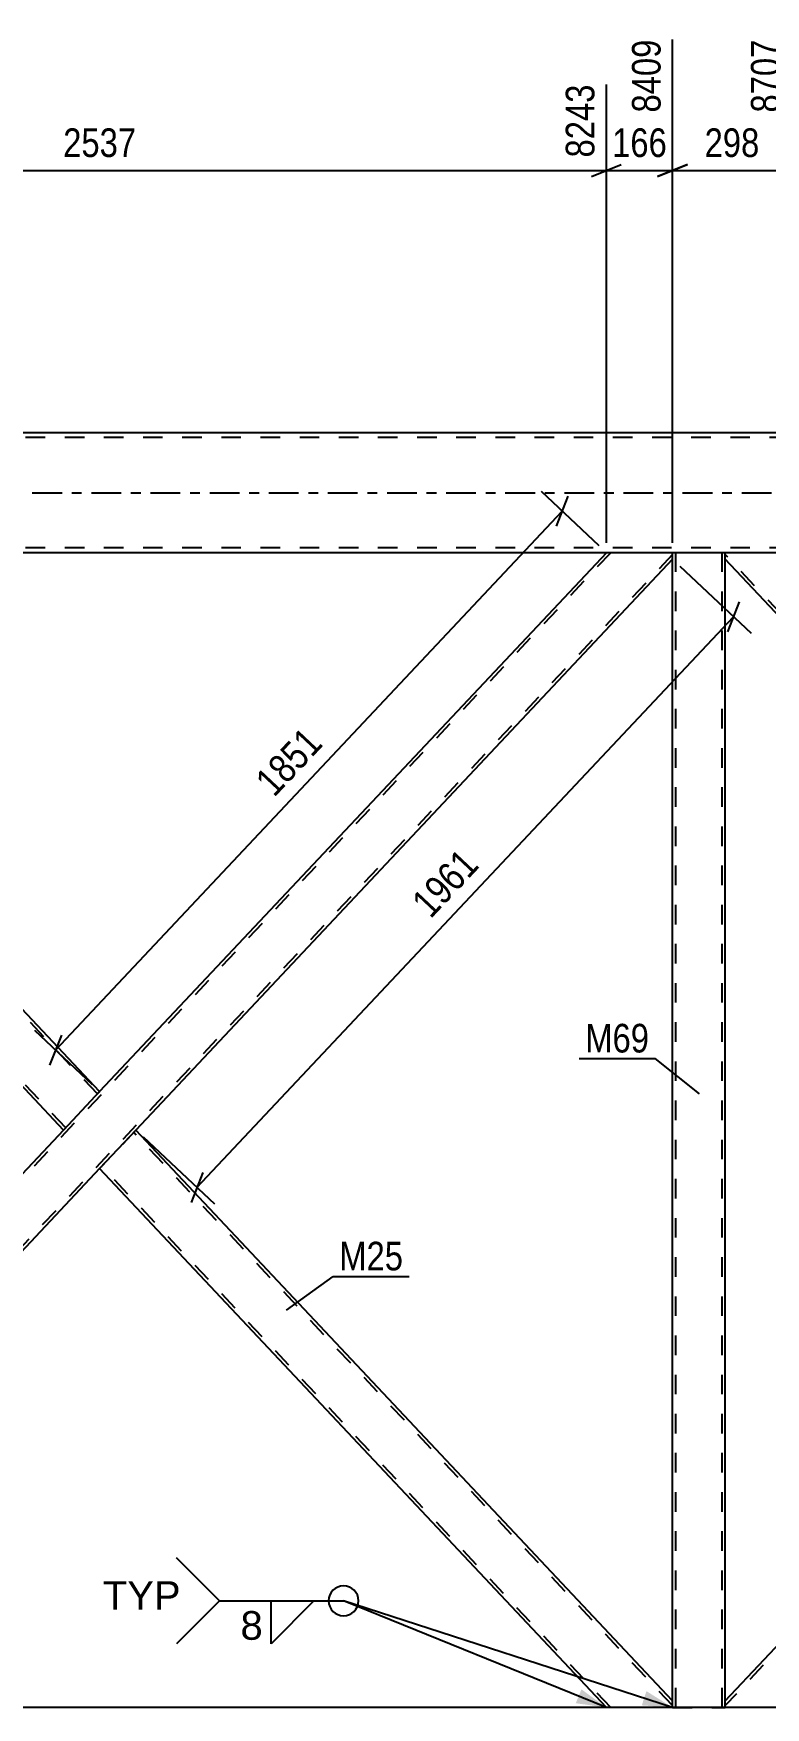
# Model space of a CAD drawing. Header units: millimetres. Extents: x -178 to 1011, y -683 to 158.
# Drawn here: x 272.4 to 345.7, y -121.6 to 46 of the extents above; entities that cross this region are included whole.
import ezdxf

# ---------------------------------------------------------------- set-up
doc = ezdxf.new("R2010")
doc.units = ezdxf.units.MM
doc.linetypes.add('DXK_LINE_DOT2', pattern=[3.9198, 1.9599, -1.9599])
doc.linetypes.add('DXK_LINE_DOT3', pattern=[5.9187, 2.979, -0.9799, 0.9799, -0.9799])
doc.styles.add('Arial', font='ARIAL.TTF', dxfattribs={"height": 0.2})
doc.styles.add('Arial Narrow', font='ARIALN.TTF', dxfattribs={"height": 0.2})

# ---------------------------------------------------------------- blocks, each defined once
blk = doc.blocks.new('Part-389678143-1790 - 1389')
at = {"color": 2, "linetype": 'Continuous'}
for p, q in [((282.63, -63.8), (279, -67.65)), ((336.36, -120.94), (282.63, -63.8)), ((329.73, -121.6), (279, -67.65)), ((336.36, -121.6), (336.36, -120.94))]:
    blk.add_line(p, q, dxfattribs=at)
at = {"color": 7, "linetype": 'DXK_LINE_DOT2'}
for p, q in [((336.36, -121.41), (282.41, -64.03)), ((279.22, -67.42), (279.24, -67.4)), ((330.17, -121.6), (279.22, -67.42)), ((336.36, -121.6), (329.73, -121.6))]:
    blk.add_line(p, q, dxfattribs=at)
blk = doc.blocks.new('Part-389678143-1555 - 1389')
at = {"color": 7, "linetype": 'DXK_LINE_DOT2'}
blk.add_line((798, -121.6), (-18.36, -121.6), dxfattribs=at)
at = {"color": 2, "linetype": 'Continuous'}
blk.add_line((793.2, -121.6), (216.6, -121.6), dxfattribs=at)
blk = doc.blocks.new('Part-389678143-1570 - 1389')
at = {"color": 7, "linetype": 'DXK_LINE_DOT2'}
for p, q in [((838, 5.52), (0, 5.52)), ((838, -5.52), (0, -5.52))]:
    blk.add_line(p, q, dxfattribs=at)
at = {"color": 2, "linetype": 'Continuous'}
for p, q in [((457, 6), (221, 6)), ((452.5, -6), (225.5, -6))]:
    blk.add_line(p, q, dxfattribs=at)
at = {"color": 7, "linetype": 'DXK_LINE_DOT3'}
blk.add_line((0, 0), (838, 0), dxfattribs=at)
blk = doc.blocks.new('Part-389678143-1840 - 1389')
at = {"color": 7, "linetype": 'DXK_LINE_DOT2'}
for p, q in [((341.64, -6), (336.36, -6)), ((336.36, -6.66), (336.36, -6)), ((336.68, -121.6), (336.68, -6)), ((341.32, -121.6), (341.32, -6)), ((341.64, -6.66), (341.64, -6)), ((336.36, -121.6), (336.36, -120.94)), ((336.36, -121.6), (341.64, -121.6)), ((341.64, -121.6), (341.64, -120.94))]:
    blk.add_line(p, q, dxfattribs=at)
at = {"color": 2, "linetype": 'Continuous'}
for p, q in [((336.36, -120.94), (336.36, -6.66)), ((341.64, -120.94), (341.64, -6.66))]:
    blk.add_line(p, q, dxfattribs=at)
blk = doc.blocks.new('Part-389678143-1905 - 1389')
at = {"color": 2, "linetype": 'Continuous'}
for p, q in [((341.64, -6.66), (341.64, -6)), ((395.38, -63.8), (341.64, -6.66)), ((399, -59.95), (348.27, -6)), ((399, -59.95), (398.56, -60.41)), ((398.56, -60.41), (395.38, -63.8))]:
    blk.add_line(p, q, dxfattribs=at)
at = {"color": 7, "linetype": 'DXK_LINE_DOT2'}
for p, q in [((348.27, -6), (341.64, -6)), ((395.6, -63.57), (341.64, -6.19)), ((398.78, -60.18), (347.83, -6)), ((398.97, -59.98), (398.56, -60.41)), ((395.6, -63.57), (395.61, -63.55))]:
    blk.add_line(p, q, dxfattribs=at)
blk = doc.blocks.new('Part-389678143-1910 - 1389')
at = {"color": 7, "linetype": 'DXK_LINE_DOT2'}
for p, q in [((450.17, -6), (341.64, -121.41)), ((456.36, -6.19), (347.83, -121.6)), ((456.36, -6), (449.73, -6)), ((456.36, -6.49), (456.36, -6)), ((399, -59.95), (395.38, -63.8)), ((402.63, -63.8), (399, -67.65)), ((348.27, -121.6), (341.64, -121.6))]:
    blk.add_line(p, q, dxfattribs=at)
at = {"color": 2, "linetype": 'Continuous'}
for p, q in [((449.73, -6), (399, -59.95)), ((456.36, -6.66), (402.63, -63.8)), ((456.36, -6.66), (456.36, -6.49)), ((341.64, -120.94), (395.38, -63.8)), ((399, -67.65), (348.27, -121.6)), ((341.64, -121.6), (341.64, -120.94))]:
    blk.add_line(p, q, dxfattribs=at)
blk = doc.blocks.new('Part-389678143-1915 - 1389')
at = {"color": 7, "linetype": 'DXK_LINE_DOT2'}
for p, q in [((228.27, -6), (221.64, -6)), ((221.64, -6.48), (221.64, -6)), ((275.6, -63.57), (221.64, -6.19)), ((278.78, -60.18), (227.83, -6)), ((278.97, -59.98), (278.56, -60.41)), ((275.6, -63.57), (275.61, -63.55))]:
    blk.add_line(p, q, dxfattribs=at)
at = {"color": 2, "linetype": 'Continuous'}
for p, q in [((221.64, -6.66), (221.64, -6.48)), ((275.38, -63.8), (221.64, -6.66)), ((279, -59.95), (228.27, -6)), ((279, -59.95), (278.56, -60.41)), ((278.56, -60.41), (275.38, -63.8))]:
    blk.add_line(p, q, dxfattribs=at)
blk = doc.blocks.new('Part-389678143-1920 - 1389')
at = {"color": 7, "linetype": 'DXK_LINE_DOT2'}
for p, q in [((330.17, -6), (221.64, -121.41)), ((336.36, -6.19), (227.83, -121.6)), ((336.36, -6), (329.73, -6)), ((279, -59.95), (275.38, -63.8)), ((282.63, -63.8), (279, -67.65)), ((228.27, -121.6), (221.64, -121.6))]:
    blk.add_line(p, q, dxfattribs=at)
at = {"color": 2, "linetype": 'Continuous'}
for p, q in [((329.73, -6), (279, -59.95)), ((336.36, -6.66), (282.63, -63.8)), ((336.36, -6.66), (336.36, -6)), ((275.38, -63.8), (221.64, -120.94)), ((279, -67.65), (228.27, -121.6)), ((221.64, -121.6), (221.64, -120.94))]:
    blk.add_line(p, q, dxfattribs=at)
blk = doc.blocks.new('StraightDimension-389678143-45965 - 1389')
at = {"color": 7, "linetype": 'Continuous'}
for p, q in [((336.36, -5), (336.36, 45.37)), ((329.73, -5), (329.73, 40.87)), ((328.23, 31.66), (331.23, 32.86)), ((329.73, 32.26), (336.36, 32.26)), ((337.86, 32.86), (334.86, 31.66))]:
    blk.add_line(p, q, dxfattribs=at)
at = {"color": 0}
blk.add_wipeout([(336.39, 33.01), (336.39, 37.21), (329.71, 37.21), (329.71, 33.01)], dxfattribs=at)
at = {"color": 3, "style": 'Arial Narrow'}
blk.add_text('166', height=2.863, dxfattribs=at).set_placement((330.31, 33.61))
at = {"color": 0, "linetype": 'Continuous'}
blk.add_wipeout([(335.76, 45.97), (331.56, 45.97), (331.56, 37.46), (335.76, 37.46)], dxfattribs=at)
at = {"color": 3, "linetype": 'Continuous', "style": 'Arial Narrow'}
blk.add_text('8409', height=2.863, rotation=90.0002, dxfattribs=at).set_placement((335.16, 38.06))
blk = doc.blocks.new('StraightDimension-389678143-2538 - 1389')
at = {"color": 7, "linetype": 'Continuous'}
for p, q in [((329.01, -5.31), (323.24, 0.11)), ((324.73, -3.35), (325.91, -0.34)), ((274.58, -55.79), (325.32, -1.85)), ((278.27, -59.26), (272.51, -53.84)), ((275.17, -54.29), (273.99, -57.3))]:
    blk.add_line(p, q, dxfattribs=at)
at = {"color": 0}
blk.add_wipeout([(302.32, -25.2), (299.26, -22.33), (293.43, -28.53), (296.49, -31.41)], dxfattribs=at)
at = {"color": 3, "style": 'Arial Narrow'}
blk.add_text('1851', height=2.863, rotation=46.7591, dxfattribs=at).set_placement((296.46, -30.56))
blk = doc.blocks.new('StraightDimension-389678143-45966 - 1389')
at = {"color": 7, "linetype": 'Continuous'}
for p, q in [((228.27, -5), (228.27, 45.37)), ((329.73, -5), (329.73, 40.87)), ((229.77, 32.86), (226.77, 31.66)), ((228.27, 32.26), (329.73, 32.26)), ((328.23, 31.66), (331.23, 32.86))]:
    blk.add_line(p, q, dxfattribs=at)
at = {"color": 0, "linetype": 'Continuous'}
blk.add_wipeout([(329.13, 41.47), (324.93, 41.47), (324.93, 32.96), (329.13, 32.96)], dxfattribs=at)
at = {"color": 0}
blk.add_wipeout([(283.26, 33.01), (283.26, 37.21), (274.75, 37.21), (274.75, 33.01)], dxfattribs=at)
at = {"color": 3, "linetype": 'Continuous', "style": 'Arial Narrow'}
blk.add_text('8243', height=2.863, rotation=90.0002, dxfattribs=at).set_placement((328.53, 33.56))
at = {"color": 3, "style": 'Arial Narrow'}
blk.add_text('2537', height=2.863, dxfattribs=at).set_placement((275.35, 33.61))
blk = doc.blocks.new('StraightDimension-389678143-45964 - 1389')
at = {"color": 7, "linetype": 'Continuous'}
for p, q in [((336.36, -5), (336.36, 45.37)), ((348.27, -5), (348.27, 45.37)), ((334.86, 31.66), (337.86, 32.86)), ((336.36, 32.26), (348.27, 32.26)), ((349.77, 32.86), (346.77, 31.66))]:
    blk.add_line(p, q, dxfattribs=at)
at = {"color": 0}
blk.add_wipeout([(345.66, 33.01), (345.66, 37.21), (338.97, 37.21), (338.97, 33.01)], dxfattribs=at)
at = {"color": 3, "style": 'Arial Narrow'}
blk.add_text('298', height=2.863, dxfattribs=at).set_placement((339.57, 33.61))
at = {"color": 0, "linetype": 'Continuous'}
blk.add_wipeout([(347.67, 45.97), (343.47, 45.97), (343.47, 37.46), (347.67, 37.46)], dxfattribs=at)
at = {"color": 3, "linetype": 'Continuous', "style": 'Arial Narrow'}
blk.add_text('8707', height=2.863, rotation=90.0002, dxfattribs=at).set_placement((347.07, 38.06))
blk = doc.blocks.new('StraightDimension-389678143-2559 - 1389')
at = {"color": 7, "linetype": 'Continuous'}
for p, q in [((337.09, -7.35), (344.22, -14.05)), ((341.88, -13.91), (343.07, -10.91)), ((288.74, -69.55), (342.47, -12.41)), ((283.35, -64.49), (290.49, -71.19)), ((289.33, -68.05), (288.15, -71.05))]:
    blk.add_line(p, q, dxfattribs=at)
at = {"color": 0}
blk.add_wipeout([(317.98, -37.37), (314.92, -34.49), (309.09, -40.69), (312.14, -43.57)], dxfattribs=at)
at = {"color": 3, "style": 'Arial Narrow'}
blk.add_text('1961', height=2.863, rotation=46.7591, dxfattribs=at).set_placement((312.12, -42.72))
blk = doc.blocks.new('Mark-389678143-1786 - 1389')
at = {"color": 0}
blk.add_wipeout([(309.39, -77.84), (309.39, -74.84), (302.99, -74.84), (302.99, -77.84)], dxfattribs=at)
blk.add_wipeout([(309.39, -77.84), (309.39, -74.84), (302.99, -74.84), (302.99, -77.84)], dxfattribs=at)
at = {"color": 30, "linetype": 'Continuous'}
for p, q in [((297.72, -81.83), (302.39, -78.44)), ((302.39, -78.44), (309.99, -78.44))]:
    blk.add_line(p, q, dxfattribs=at)
at = {"color": 3, "style": 'Arial Narrow'}
blk.add_text('M25', height=2.863, dxfattribs=at).set_placement((302.99, -77.84))
blk = doc.blocks.new('Mark-389678143-1836 - 1389')
at = {"color": 0}
blk.add_wipeout([(334.01, -56.03), (334.01, -53.03), (327.62, -53.03), (327.62, -56.03)], dxfattribs=at)
blk.add_wipeout([(334.01, -56.03), (334.01, -53.03), (327.62, -53.03), (327.62, -56.03)], dxfattribs=at)
at = {"color": 30, "linetype": 'Continuous'}
for p in [(327.02, -56.63), (339.06, -60.17)]:
    blk.add_line(p, (334.61, -56.63), dxfattribs=at)
at = {"color": 3, "style": 'Arial Narrow'}
blk.add_text('M69', height=2.863, dxfattribs=at).set_placement((327.62, -56.03))
blk = doc.blocks.new('WeldMark-389678143-26862 - 1389')
at = {"linetype": 'Continuous'}
for points in [[(327.24, -119.78), (329.73, -121.6), (326.67, -121.17)], [(333.74, -119.96), (336.36, -121.6), (333.28, -121.39)]]:
    blk.add_hatch(color=30, dxfattribs=at).paths.add_polyline_path(points)
at = {"color": 3, "linetype": 'Continuous'}
for q in [(286.71, -106.63), (286.71, -115.21)]:
    blk.add_line((291, -110.92), q, dxfattribs=at)
at = {"color": 30, "linetype": 'Continuous'}
for p in [(336.36, -121.6), (329.73, -121.6)]:
    blk.add_line(p, (303.42, -110.92), dxfattribs=at)
at = {"color": 3, "linetype": 'Continuous'}
for start, end in [(90, 270), (270, 90)]:
    blk.add_arc((303.42, -110.92), 1.5, start, end, dxfattribs=at)
at = {"color": 0}
blk.add_wipeout([(295.52, -115.02), (295.52, -111.62), (292.9, -111.62), (292.9, -115.02)], dxfattribs=at)
at = {"color": 30, "linetype": 'Continuous'}
blk.add_line((291, -110.92), (303.42, -110.92), dxfattribs=at)
at = {"color": 3, "linetype": 'Continuous'}
for p, q in [((296.18, -110.92), (300.46, -110.92)), ((300.46, -110.92), (296.18, -115.21)), ((296.18, -115.21), (296.18, -110.92))]:
    blk.add_line(p, q, dxfattribs=at)
at = {"color": 3, "style": 'Arial'}
blk.add_text('8', height=2.87, dxfattribs=at).set_placement((293.1, -114.82))
at = {"color": 0, "linetype": 'Continuous'}
blk.add_wipeout([(287.1, -111.82), (287.1, -108.82), (279.32, -108.82), (279.32, -111.82)], dxfattribs=at)
blk.add_wipeout([(287.1, -111.82), (287.1, -108.82), (279.32, -108.82), (279.32, -111.82)], dxfattribs=at)
at = {"color": 3, "linetype": 'Continuous', "style": 'Arial'}
blk.add_text('TYP', height=2.865, dxfattribs=at).set_placement((279.32, -111.82))

msp = doc.modelspace()

# ---------------------------------------------------------------- block references
for name in ['Part-389678143-1570 - 1389', 'Part-389678143-1915 - 1389', 'Part-389678143-1920 - 1389', 'Part-389678143-1840 - 1389', 'Part-389678143-1905 - 1389', 'Part-389678143-1910 - 1389', 'Part-389678143-1790 - 1389', 'Part-389678143-1555 - 1389']:
    msp.add_blockref(name, (0, 0))

# ---------------------------------------------------------------- next in the draw order: block references
for name in ['StraightDimension-389678143-45965 - 1389', 'Mark-389678143-1786 - 1389', 'WeldMark-389678143-26862 - 1389']:
    msp.add_blockref(name, (0, 0))

# ---------------------------------------------------------------- next in the draw order: block references
for name in ['StraightDimension-389678143-45964 - 1389', 'StraightDimension-389678143-2538 - 1389']:
    msp.add_blockref(name, (0, 0))

# ---------------------------------------------------------------- next in the draw order: block references
for name in ['StraightDimension-389678143-45966 - 1389', 'StraightDimension-389678143-2559 - 1389']:
    msp.add_blockref(name, (0, 0))

# ---------------------------------------------------------------- next in the draw order: block references
msp.add_blockref('Mark-389678143-1836 - 1389', (0, 0))

doc.saveas('drawing.dxf')
